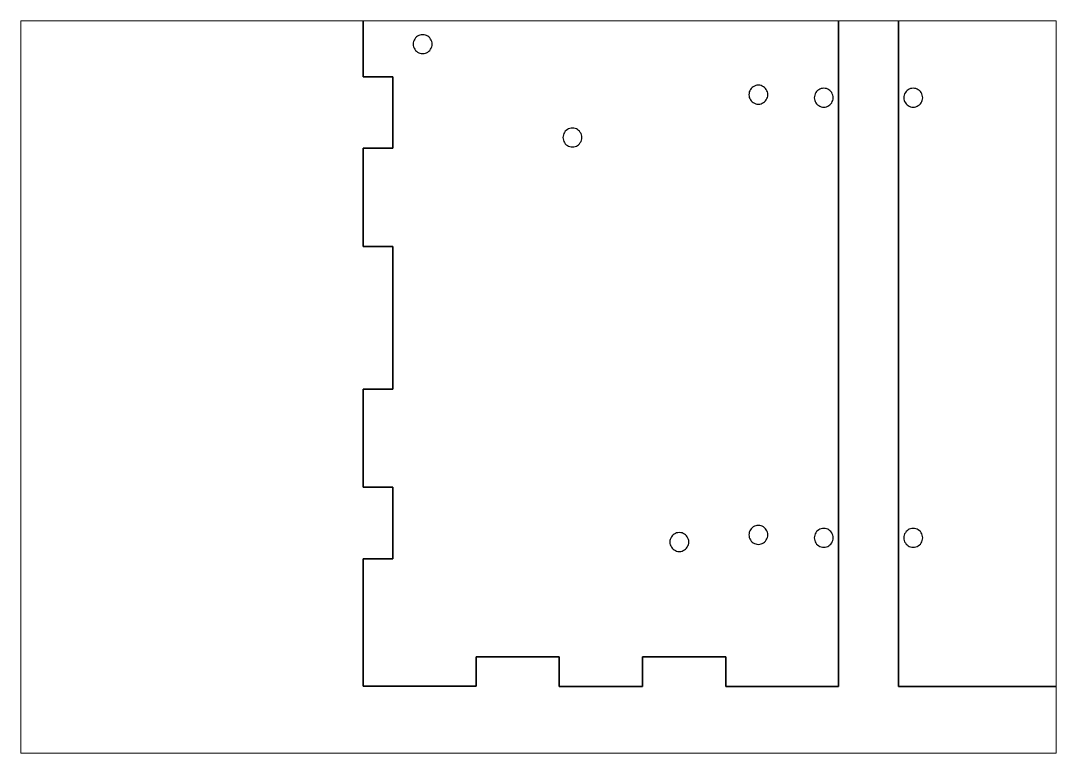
# Paper-space layout 'Layout3' of a CAD drawing. Header units: millimetres. Extents: x 30 to 267, y 21 to 189.
# The model-space entities are those that its viewports show. They can reach past a viewport. Long polylines and large blocks are cut down to what shows.
import ezdxf

# ---------------------------------------------------------------- set-up
doc = ezdxf.new("R2010")
doc.units = ezdxf.units.MM
doc.layers.get('0').update_dxf_attribs({"true_color": 0xe8e8e8})
doc.layers.get('0').transparency = 0.1

msp = doc.modelspace()

# ---------------------------------------------------------------- linework, layer by layer
at = {"extrusion": (1, 0, 0)}
msp.add_line((89.5, 10.63, 5), (89.5, 35.63, 5), dxfattribs=at)
at = {"flags": 128}
for points in [[(89.47, 134.64), (89.47, 10.63), (70.48, 10.63), (89.47, 10.63), (89.47, 134.64)], [(9.52, 134.64), (9.52, 113.13), (14.52, 113.13), (14.52, 101.13), (9.52, 101.13), (9.52, 84.64), (9.52, 101.13), (14.52, 101.13), (14.52, 113.13), (9.52, 113.13), (9.52, 134.64)]]:
    msp.add_lwpolyline(points, dxfattribs=at)
for points in [[(99.52, 10.63), (99.52, 134.64)], [(21.1, 118.64), (21.09, 118.87), (21.04, 119.09), (20.96, 119.29), (20.84, 119.49), (20.71, 119.68), (20.56, 119.84), (20.37, 119.97), (20.17, 120.08), (19.97, 120.16), (19.75, 120.21), (19.51, 120.22), (19.28, 120.21), (19.06, 120.16), (18.86, 120.08), (18.66, 119.97), (18.47, 119.84), (18.32, 119.68), (18.19, 119.49), (18.07, 119.29), (17.99, 119.09), (17.94, 118.87), (17.93, 118.64), (17.94, 118.4), (17.99, 118.18), (18.07, 117.98), (18.19, 117.78), (18.32, 117.59), (18.47, 117.44), (18.66, 117.31), (18.86, 117.19), (19.06, 117.11), (19.28, 117.06), (19.51, 117.05), (19.75, 117.06), (19.97, 117.11), (20.17, 117.19), (20.37, 117.31), (20.56, 117.44), (20.71, 117.59), (20.84, 117.78), (20.96, 117.98), (21.04, 118.18), (21.09, 118.4), (21.1, 118.64)], [(21.1, 118.64), (21.09, 118.87), (21.04, 119.09), (20.96, 119.29), (20.84, 119.49), (20.71, 119.68), (20.56, 119.84), (20.37, 119.97), (20.17, 120.08), (19.97, 120.16), (19.75, 120.21), (19.51, 120.22), (19.28, 120.21), (19.06, 120.16), (18.86, 120.08), (18.66, 119.97), (18.47, 119.84), (18.32, 119.68), (18.19, 119.49), (18.07, 119.29), (17.99, 119.09), (17.94, 118.87), (17.93, 118.64), (17.94, 118.4), (17.99, 118.18), (18.07, 117.98), (18.19, 117.78), (18.32, 117.59), (18.47, 117.44), (18.66, 117.31), (18.86, 117.19), (19.06, 117.11), (19.28, 117.06), (19.51, 117.05), (19.75, 117.06), (19.97, 117.11), (20.17, 117.19), (20.37, 117.31), (20.56, 117.44), (20.71, 117.59), (20.84, 117.78), (20.96, 117.98), (21.04, 118.18), (21.09, 118.4), (21.1, 118.64)], [(77.56, 110.13), (77.55, 110.37), (77.5, 110.59), (77.42, 110.79), (77.3, 110.99), (77.18, 111.18), (77.02, 111.33), (76.83, 111.46), (76.63, 111.58), (76.43, 111.66), (76.21, 111.71), (75.98, 111.72), (75.74, 111.71), (75.52, 111.66), (75.32, 111.58), (75.12, 111.46), (74.93, 111.33), (74.78, 111.18), (74.65, 110.99), (74.53, 110.79), (74.45, 110.59), (74.4, 110.37), (74.39, 110.13), (74.4, 109.9), (74.45, 109.68), (74.53, 109.48), (74.65, 109.28), (74.78, 109.09), (74.93, 108.93), (75.12, 108.8), (75.32, 108.69), (75.52, 108.61), (75.74, 108.56), (75.98, 108.55), (76.21, 108.56), (76.43, 108.61), (76.63, 108.69), (76.83, 108.8), (77.02, 108.93), (77.18, 109.09), (77.3, 109.28), (77.42, 109.48), (77.5, 109.68), (77.55, 109.9), (77.56, 110.13)], [(77.56, 110.13), (77.55, 110.37), (77.5, 110.59), (77.42, 110.79), (77.3, 110.99), (77.18, 111.18), (77.02, 111.33), (76.83, 111.46), (76.63, 111.58), (76.43, 111.66), (76.21, 111.71), (75.98, 111.72), (75.74, 111.71), (75.52, 111.66), (75.32, 111.58), (75.12, 111.46), (74.93, 111.33), (74.78, 111.18), (74.65, 110.99), (74.53, 110.79), (74.45, 110.59), (74.4, 110.37), (74.39, 110.13), (74.4, 109.9), (74.45, 109.68), (74.53, 109.48), (74.65, 109.28), (74.78, 109.09), (74.93, 108.93), (75.12, 108.8), (75.32, 108.69), (75.52, 108.61), (75.74, 108.56), (75.98, 108.55), (76.21, 108.56), (76.43, 108.61), (76.63, 108.69), (76.83, 108.8), (77.02, 108.93), (77.18, 109.09), (77.3, 109.28), (77.42, 109.48), (77.5, 109.68), (77.55, 109.9), (77.56, 110.13)], [(88.56, 109.63), (88.54, 109.86), (88.49, 110.08), (88.41, 110.29), (88.3, 110.48), (88.17, 110.68), (88.01, 110.83), (87.82, 110.96), (87.63, 111.08), (87.42, 111.15), (87.2, 111.2), (86.97, 111.22), (86.74, 111.2), (86.52, 111.15), (86.31, 111.08), (86.12, 110.96), (85.92, 110.83), (85.77, 110.68), (85.64, 110.48), (85.52, 110.29), (85.45, 110.08), (85.39, 109.86), (85.38, 109.63), (85.39, 109.4), (85.45, 109.18), (85.52, 108.97), (85.64, 108.78), (85.77, 108.59), (85.92, 108.43), (86.12, 108.3), (86.31, 108.19), (86.52, 108.11), (86.74, 108.06), (86.97, 108.04), (87.2, 108.06), (87.42, 108.11), (87.63, 108.19), (87.82, 108.3), (88.01, 108.43), (88.17, 108.59), (88.3, 108.78), (88.41, 108.97), (88.49, 109.18), (88.54, 109.4), (88.56, 109.63)], [(88.56, 109.63), (88.54, 109.86), (88.49, 110.08), (88.41, 110.29), (88.3, 110.48), (88.17, 110.68), (88.01, 110.83), (87.82, 110.96), (87.63, 111.08), (87.42, 111.15), (87.2, 111.2), (86.97, 111.22), (86.74, 111.2), (86.52, 111.15), (86.31, 111.08), (86.12, 110.96), (85.92, 110.83), (85.77, 110.68), (85.64, 110.48), (85.52, 110.29), (85.45, 110.08), (85.39, 109.86), (85.38, 109.63), (85.39, 109.4), (85.45, 109.18), (85.52, 108.97), (85.64, 108.78), (85.77, 108.59), (85.92, 108.43), (86.12, 108.3), (86.31, 108.19), (86.52, 108.11), (86.74, 108.06), (86.97, 108.04), (87.2, 108.06), (87.42, 108.11), (87.63, 108.19), (87.82, 108.3), (88.01, 108.43), (88.17, 108.59), (88.3, 108.78), (88.41, 108.97), (88.49, 109.18), (88.54, 109.4), (88.56, 109.63)], [(103.61, 109.63), (103.59, 109.86), (103.54, 110.08), (103.46, 110.29), (103.35, 110.48), (103.22, 110.68), (103.06, 110.83), (102.87, 110.96), (102.68, 111.08), (102.47, 111.15), (102.25, 111.2), (102.02, 111.22), (101.79, 111.2), (101.57, 111.15), (101.36, 111.08), (101.17, 110.96), (100.97, 110.83), (100.82, 110.68), (100.69, 110.48), (100.57, 110.29), (100.5, 110.08), (100.44, 109.86), (100.43, 109.63), (100.44, 109.4), (100.5, 109.18), (100.57, 108.97), (100.69, 108.78), (100.82, 108.59), (100.97, 108.43), (101.17, 108.3), (101.36, 108.19), (101.57, 108.11), (101.79, 108.06), (102.02, 108.04), (102.25, 108.06), (102.47, 108.11), (102.68, 108.19), (102.87, 108.3), (103.06, 108.43), (103.22, 108.59), (103.35, 108.78), (103.46, 108.97), (103.54, 109.18), (103.59, 109.4), (103.61, 109.63)], [(103.61, 109.63), (103.59, 109.86), (103.54, 110.08), (103.46, 110.29), (103.35, 110.48), (103.22, 110.68), (103.06, 110.83), (102.87, 110.96), (102.68, 111.08), (102.47, 111.15), (102.25, 111.2), (102.02, 111.22), (101.79, 111.2), (101.57, 111.15), (101.36, 111.08), (101.17, 110.96), (100.97, 110.83), (100.82, 110.68), (100.69, 110.48), (100.57, 110.29), (100.5, 110.08), (100.44, 109.86), (100.43, 109.63), (100.44, 109.4), (100.5, 109.18), (100.57, 108.97), (100.69, 108.78), (100.82, 108.59), (100.97, 108.43), (101.17, 108.3), (101.36, 108.19), (101.57, 108.11), (101.79, 108.06), (102.02, 108.04), (102.25, 108.06), (102.47, 108.11), (102.68, 108.19), (102.87, 108.3), (103.06, 108.43), (103.22, 108.59), (103.35, 108.78), (103.46, 108.97), (103.54, 109.18), (103.59, 109.4), (103.61, 109.63)], [(46.29, 102.93), (46.27, 103.17), (46.22, 103.39), (46.15, 103.59), (46.03, 103.79), (45.9, 103.98), (45.75, 104.13), (45.55, 104.26), (45.36, 104.38), (45.15, 104.46), (44.93, 104.51), (44.7, 104.52), (44.47, 104.51), (44.25, 104.46), (44.04, 104.38), (43.85, 104.26), (43.66, 104.13), (43.5, 103.98), (43.37, 103.79), (43.26, 103.59), (43.18, 103.39), (43.13, 103.17), (43.11, 102.93), (43.13, 102.7), (43.18, 102.48), (43.26, 102.28), (43.37, 102.08), (43.5, 101.89), (43.66, 101.73), (43.85, 101.61), (44.04, 101.49), (44.25, 101.41), (44.47, 101.36), (44.7, 101.35), (44.93, 101.36), (45.15, 101.41), (45.36, 101.49), (45.55, 101.61), (45.75, 101.73), (45.9, 101.89), (46.03, 102.08), (46.15, 102.28), (46.22, 102.48), (46.27, 102.7), (46.29, 102.93)], [(46.29, 102.93), (46.27, 103.17), (46.22, 103.39), (46.15, 103.59), (46.03, 103.79), (45.9, 103.98), (45.75, 104.13), (45.55, 104.26), (45.36, 104.38), (45.15, 104.46), (44.93, 104.51), (44.7, 104.52), (44.47, 104.51), (44.25, 104.46), (44.04, 104.38), (43.85, 104.26), (43.66, 104.13), (43.5, 103.98), (43.37, 103.79), (43.26, 103.59), (43.18, 103.39), (43.13, 103.17), (43.11, 102.93), (43.13, 102.7), (43.18, 102.48), (43.26, 102.28), (43.37, 102.08), (43.5, 101.89), (43.66, 101.73), (43.85, 101.61), (44.04, 101.49), (44.25, 101.41), (44.47, 101.36), (44.7, 101.35), (44.93, 101.36), (45.15, 101.41), (45.36, 101.49), (45.55, 101.61), (45.75, 101.73), (45.9, 101.89), (46.03, 102.08), (46.15, 102.28), (46.22, 102.48), (46.27, 102.7), (46.29, 102.93)], [(42.49, 15.64), (28.51, 15.64), (28.51, 10.72), (9.52, 10.72), (9.52, 32.14), (14.52, 32.14), (14.52, 44.14), (9.52, 44.14), (9.52, 60.63), (14.52, 60.63), (14.52, 84.64), (9.52, 84.64), (14.52, 84.64), (14.52, 60.63), (9.52, 60.63), (9.52, 44.14), (14.52, 44.14), (14.52, 32.14), (9.52, 32.14), (9.52, 10.72), (28.51, 10.72), (28.51, 15.64)], [(77.56, 36.14), (77.55, 36.37), (77.5, 36.59), (77.42, 36.8), (77.3, 36.99), (77.18, 37.18), (77.02, 37.34), (76.83, 37.47), (76.63, 37.58), (76.43, 37.66), (76.21, 37.71), (75.98, 37.73), (75.74, 37.71), (75.52, 37.66), (75.32, 37.58), (75.12, 37.47), (74.93, 37.34), (74.78, 37.18), (74.65, 36.99), (74.53, 36.8), (74.45, 36.59), (74.4, 36.37), (74.39, 36.14), (74.4, 35.91), (74.45, 35.69), (74.53, 35.48), (74.65, 35.29), (74.78, 35.09), (74.93, 34.94), (75.12, 34.81), (75.32, 34.69), (75.52, 34.62), (75.74, 34.56), (75.98, 34.55), (76.21, 34.56), (76.43, 34.62), (76.63, 34.69), (76.83, 34.81), (77.02, 34.94), (77.18, 35.09), (77.3, 35.29), (77.42, 35.48), (77.5, 35.69), (77.55, 35.91), (77.56, 36.14)], [(77.56, 36.14), (77.55, 36.37), (77.5, 36.59), (77.42, 36.8), (77.3, 36.99), (77.18, 37.18), (77.02, 37.34), (76.83, 37.47), (76.63, 37.58), (76.43, 37.66), (76.21, 37.71), (75.98, 37.73), (75.74, 37.71), (75.52, 37.66), (75.32, 37.58), (75.12, 37.47), (74.93, 37.34), (74.78, 37.18), (74.65, 36.99), (74.53, 36.8), (74.45, 36.59), (74.4, 36.37), (74.39, 36.14), (74.4, 35.91), (74.45, 35.69), (74.53, 35.48), (74.65, 35.29), (74.78, 35.09), (74.93, 34.94), (75.12, 34.81), (75.32, 34.69), (75.52, 34.62), (75.74, 34.56), (75.98, 34.55), (76.21, 34.56), (76.43, 34.62), (76.63, 34.69), (76.83, 34.81), (77.02, 34.94), (77.18, 35.09), (77.3, 35.29), (77.42, 35.48), (77.5, 35.69), (77.55, 35.91), (77.56, 36.14)], [(88.56, 35.64), (88.54, 35.87), (88.49, 36.09), (88.41, 36.29), (88.3, 36.49), (88.17, 36.68), (88.01, 36.84), (87.82, 36.96), (87.63, 37.08), (87.42, 37.16), (87.2, 37.21), (86.97, 37.22), (86.74, 37.21), (86.52, 37.16), (86.31, 37.08), (86.12, 36.96), (85.92, 36.84), (85.77, 36.68), (85.64, 36.49), (85.52, 36.29), (85.45, 36.09), (85.39, 35.87), (85.38, 35.64), (85.39, 35.4), (85.45, 35.18), (85.52, 34.98), (85.64, 34.78), (85.77, 34.59), (85.92, 34.44), (86.12, 34.31), (86.31, 34.19), (86.52, 34.11), (86.74, 34.06), (86.97, 34.05), (87.2, 34.06), (87.42, 34.11), (87.63, 34.19), (87.82, 34.31), (88.01, 34.44), (88.17, 34.59), (88.3, 34.78), (88.41, 34.98), (88.49, 35.18), (88.54, 35.4), (88.56, 35.64)], [(88.56, 35.64), (88.54, 35.87), (88.49, 36.09), (88.41, 36.29), (88.3, 36.49), (88.17, 36.68), (88.01, 36.84), (87.82, 36.96), (87.63, 37.08), (87.42, 37.16), (87.2, 37.21), (86.97, 37.22), (86.74, 37.21), (86.52, 37.16), (86.31, 37.08), (86.12, 36.96), (85.92, 36.84), (85.77, 36.68), (85.64, 36.49), (85.52, 36.29), (85.45, 36.09), (85.39, 35.87), (85.38, 35.64), (85.39, 35.4), (85.45, 35.18), (85.52, 34.98), (85.64, 34.78), (85.77, 34.59), (85.92, 34.44), (86.12, 34.31), (86.31, 34.19), (86.52, 34.11), (86.74, 34.06), (86.97, 34.05), (87.2, 34.06), (87.42, 34.11), (87.63, 34.19), (87.82, 34.31), (88.01, 34.44), (88.17, 34.59), (88.3, 34.78), (88.41, 34.98), (88.49, 35.18), (88.54, 35.4), (88.56, 35.64)], [(103.61, 35.64), (103.59, 35.87), (103.54, 36.09), (103.46, 36.29), (103.35, 36.49), (103.22, 36.68), (103.06, 36.84), (102.87, 36.96), (102.68, 37.08), (102.47, 37.16), (102.25, 37.21), (102.02, 37.22), (101.79, 37.21), (101.57, 37.16), (101.36, 37.08), (101.17, 36.96), (100.97, 36.84), (100.82, 36.68), (100.69, 36.49), (100.57, 36.29), (100.5, 36.09), (100.44, 35.87), (100.43, 35.64), (100.44, 35.4), (100.5, 35.18), (100.57, 34.98), (100.69, 34.78), (100.82, 34.59), (100.97, 34.44), (101.17, 34.31), (101.36, 34.19), (101.57, 34.11), (101.79, 34.06), (102.02, 34.05), (102.25, 34.06), (102.47, 34.11), (102.68, 34.19), (102.87, 34.31), (103.06, 34.44), (103.22, 34.59), (103.35, 34.78), (103.46, 34.98), (103.54, 35.18), (103.59, 35.4), (103.61, 35.64)], [(103.61, 35.64), (103.59, 35.87), (103.54, 36.09), (103.46, 36.29), (103.35, 36.49), (103.22, 36.68), (103.06, 36.84), (102.87, 36.96), (102.68, 37.08), (102.47, 37.16), (102.25, 37.21), (102.02, 37.22), (101.79, 37.21), (101.57, 37.16), (101.36, 37.08), (101.17, 36.96), (100.97, 36.84), (100.82, 36.68), (100.69, 36.49), (100.57, 36.29), (100.5, 36.09), (100.44, 35.87), (100.43, 35.64), (100.44, 35.4), (100.5, 35.18), (100.57, 34.98), (100.69, 34.78), (100.82, 34.59), (100.97, 34.44), (101.17, 34.31), (101.36, 34.19), (101.57, 34.11), (101.79, 34.06), (102.02, 34.05), (102.25, 34.06), (102.47, 34.11), (102.68, 34.19), (102.87, 34.31), (103.06, 34.44), (103.22, 34.59), (103.35, 34.78), (103.46, 34.98), (103.54, 35.18), (103.59, 35.4), (103.61, 35.64)], [(64.27, 34.94), (64.26, 35.17), (64.21, 35.39), (64.13, 35.6), (64.02, 35.79), (63.89, 35.98), (63.73, 36.14), (63.54, 36.27), (63.34, 36.38), (63.14, 36.46), (62.92, 36.51), (62.69, 36.53), (62.45, 36.51), (62.23, 36.46), (62.03, 36.38), (61.83, 36.27), (61.64, 36.14), (61.49, 35.98), (61.36, 35.79), (61.24, 35.6), (61.16, 35.39), (61.11, 35.17), (61.1, 34.94), (61.11, 34.71), (61.16, 34.49), (61.24, 34.28), (61.36, 34.09), (61.49, 33.89), (61.64, 33.74), (61.83, 33.61), (62.03, 33.49), (62.23, 33.42), (62.45, 33.36), (62.69, 33.35), (62.92, 33.36), (63.14, 33.42), (63.34, 33.49), (63.54, 33.61), (63.73, 33.74), (63.89, 33.89), (64.02, 34.09), (64.13, 34.28), (64.21, 34.49), (64.26, 34.71), (64.27, 34.94)], [(64.27, 34.94), (64.26, 35.17), (64.21, 35.39), (64.13, 35.6), (64.02, 35.79), (63.89, 35.98), (63.73, 36.14), (63.54, 36.27), (63.34, 36.38), (63.14, 36.46), (62.92, 36.51), (62.69, 36.53), (62.45, 36.51), (62.23, 36.46), (62.03, 36.38), (61.83, 36.27), (61.64, 36.14), (61.49, 35.98), (61.36, 35.79), (61.24, 35.6), (61.16, 35.39), (61.11, 35.17), (61.1, 34.94), (61.11, 34.71), (61.16, 34.49), (61.24, 34.28), (61.36, 34.09), (61.49, 33.89), (61.64, 33.74), (61.83, 33.61), (62.03, 33.49), (62.23, 33.42), (62.45, 33.36), (62.69, 33.35), (62.92, 33.36), (63.14, 33.42), (63.34, 33.49), (63.54, 33.61), (63.73, 33.74), (63.89, 33.89), (64.02, 34.09), (64.13, 34.28), (64.21, 34.49), (64.26, 34.71), (64.27, 34.94)], [(70.48, 15.64), (56.49, 15.64), (56.49, 10.63), (42.49, 10.63), (56.49, 10.63), (56.49, 15.64)], [(42.49, 15.64), (42.49, 10.63)], [(70.48, 15.64), (70.48, 10.63)], [(99.52, 10.63), (127.5, 10.63), (127.5, 15.64), (145.49, 15.64), (145.49, 10.63), (179.47, 10.63), (145.49, 10.63), (145.49, 15.64), (127.5, 15.64), (127.5, 10.63)]]:
    msp.add_lwpolyline(points, close=True, dxfattribs=at)

psp = doc.layouts.new('Layout3')

# ---------------------------------------------------------------- viewports
at = {"layer": '0'}
psp.add_viewport(center=(148.51, 105.01), size=(237.61, 168.0125), view_center_point=(39, 61), view_height=123.1455, dxfattribs=at)

doc.saveas('drawing.dxf')
